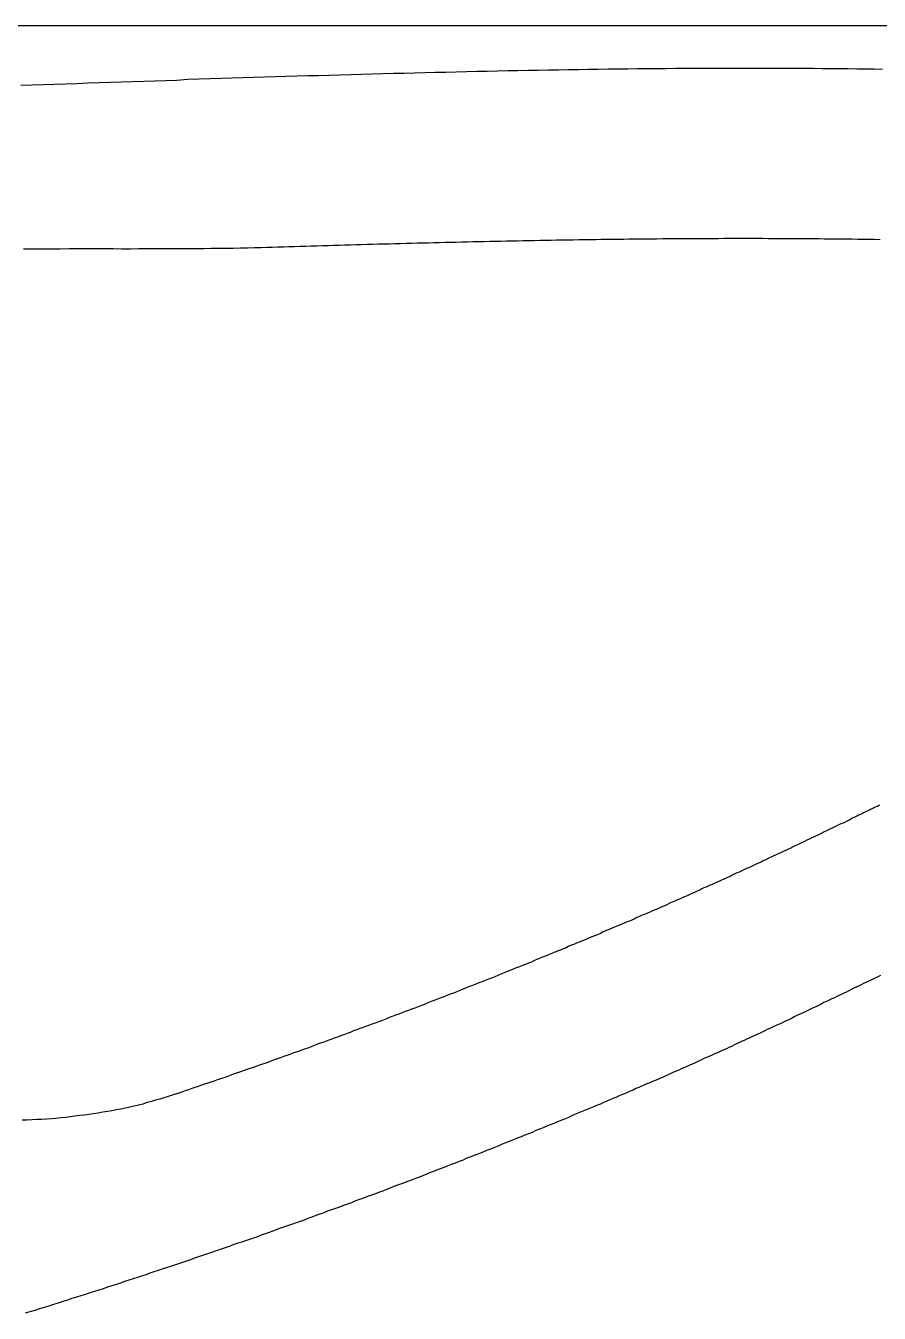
# Model space of a CAD drawing. Header units: millimetres. Extents: x 41 to 1041, y 1148 to 1248.
# Drawn here: x 511.46 to 536.47, y 1210.08 to 1247.8 of the extents above; entities that cross this region are included whole.
import ezdxf

# ---------------------------------------------------------------- set-up
doc = ezdxf.new("R2010")
doc.units = ezdxf.units.MM

msp = doc.modelspace()

# ---------------------------------------------------------------- linework, layer by layer
msp.add_line((1041.281, 1247.802), (41.311, 1247.802))
at = {"color": 3}
for points in [[(511.323, 1246.062, 0), (511.652, 1246.072, 0), (511.981, 1246.082, 0), (512.309, 1246.092, 0), (512.637, 1246.102, 0), (512.964, 1246.112, 0), (513.291, 1246.132, 0), (513.618, 1246.142, 0), (513.944, 1246.152, 0), (514.27, 1246.162, 0), (514.595, 1246.172, 0), (514.92, 1246.182, 0), (515.244, 1246.192, 0), (515.568, 1246.202, 0), (515.892, 1246.212, 0), (516.215, 1246.232, 0), (516.537, 1246.242, 0), (516.859, 1246.252, 0), (517.18, 1246.262, 0), (517.501, 1246.272, 0), (517.821, 1246.282, 0), (518.141, 1246.292, 0), (518.46, 1246.302, 0), (518.778, 1246.312, 0), (519.096, 1246.322, 0), (519.413, 1246.332, 0), (519.729, 1246.342, 0), (520.045, 1246.342, 0), (520.36, 1246.352, 0), (520.674, 1246.362, 0), (520.987, 1246.372, 0), (521.3, 1246.382, 0), (521.612, 1246.392, 0), (521.923, 1246.402, 0), (522.233, 1246.412, 0), (522.543, 1246.412, 0), (522.851, 1246.422, 0), (523.159, 1246.432, 0), (523.466, 1246.442, 0), (523.772, 1246.442, 0), (524.076, 1246.452, 0), (524.38, 1246.462, 0), (524.683, 1246.472, 0), (524.985, 1246.472, 0), (525.286, 1246.482, 0), (525.586, 1246.492, 0), (525.885, 1246.492, 0), (526.183, 1246.502, 0), (526.479, 1246.502, 0), (526.775, 1246.512, 0), (527.069, 1246.512, 0), (527.363, 1246.522, 0), (527.655, 1246.522, 0), (527.946, 1246.532, 0), (528.236, 1246.532, 0), (528.524, 1246.542, 0), (528.811, 1246.542, 0), (529.098, 1246.542, 0), (529.382, 1246.552, 0), (529.666, 1246.552, 0), (529.948, 1246.552, 0), (530.229, 1246.552, 0), (530.508, 1246.562, 0), (530.786, 1246.562, 0), (531.063, 1246.562, 0), (531.339, 1246.562, 0), (531.613, 1246.562, 0), (531.885, 1246.562, 0), (532.157, 1246.562, 0), (532.427, 1246.562, 0), (532.696, 1246.562, 0), (532.963, 1246.562, 0), (533.229, 1246.562, 0), (533.494, 1246.562, 0), (533.757, 1246.562, 0), (534.019, 1246.562, 0), (534.279, 1246.562, 0), (534.539, 1246.562, 0), (534.797, 1246.552, 0), (535.053, 1246.552, 0), (535.308, 1246.552, 0), (535.562, 1246.552, 0), (535.814, 1246.542, 0), (536.065, 1246.542, 0), (536.315, 1246.542, 0), (536.563, 1246.532, 0)], [(536.491, 1241.532, 0), (536.328, 1241.542, 0), (536.165, 1241.542, 0), (536.001, 1241.542, 0), (535.838, 1241.542, 0), (535.675, 1241.552, 0), (535.511, 1241.552, 0), (535.348, 1241.552, 0), (535.185, 1241.552, 0), (535.021, 1241.552, 0), (534.858, 1241.552, 0), (534.695, 1241.562, 0), (534.531, 1241.562, 0), (534.368, 1241.562, 0), (534.205, 1241.562, 0), (534.041, 1241.562, 0), (533.878, 1241.562, 0), (533.715, 1241.562, 0), (533.551, 1241.562, 0), (533.388, 1241.562, 0), (533.225, 1241.562, 0), (533.061, 1241.572, 0), (532.898, 1241.572, 0), (532.734, 1241.572, 0), (532.571, 1241.572, 0), (532.408, 1241.572, 0), (532.244, 1241.572, 0), (532.081, 1241.572, 0), (531.918, 1241.572, 0), (531.754, 1241.562, 0), (531.591, 1241.562, 0), (531.427, 1241.562, 0), (531.264, 1241.562, 0), (531.101, 1241.562, 0), (530.937, 1241.562, 0), (530.774, 1241.562, 0), (530.611, 1241.562, 0), (530.447, 1241.562, 0), (530.284, 1241.562, 0), (530.12, 1241.562, 0), (529.957, 1241.552, 0), (529.794, 1241.552, 0), (529.63, 1241.552, 0), (529.467, 1241.552, 0), (529.304, 1241.552, 0), (529.14, 1241.552, 0), (528.977, 1241.542, 0), (528.813, 1241.542, 0), (528.65, 1241.542, 0), (528.487, 1241.542, 0), (528.323, 1241.542, 0), (528.16, 1241.532, 0), (527.997, 1241.532, 0), (527.833, 1241.532, 0), (527.67, 1241.532, 0), (527.506, 1241.522, 0), (527.343, 1241.522, 0), (527.18, 1241.522, 0), (527.016, 1241.522, 0), (526.853, 1241.512, 0), (526.689, 1241.512, 0), (526.526, 1241.512, 0), (526.363, 1241.502, 0), (526.199, 1241.502, 0), (526.036, 1241.502, 0), (525.873, 1241.492, 0), (525.709, 1241.492, 0), (525.546, 1241.492, 0), (525.382, 1241.482, 0), (525.219, 1241.482, 0), (525.056, 1241.482, 0), (524.892, 1241.472, 0), (524.729, 1241.472, 0), (524.566, 1241.472, 0), (524.402, 1241.462, 0), (524.239, 1241.462, 0), (524.076, 1241.452, 0), (523.912, 1241.452, 0), (523.749, 1241.452, 0), (523.585, 1241.442, 0), (523.422, 1241.442, 0), (523.259, 1241.432, 0), (523.095, 1241.432, 0), (522.932, 1241.432, 0), (522.769, 1241.422, 0), (522.605, 1241.422, 0), (522.442, 1241.412, 0), (522.279, 1241.412, 0), (522.115, 1241.402, 0), (521.952, 1241.402, 0), (521.789, 1241.402, 0), (521.625, 1241.392, 0), (521.462, 1241.392, 0), (521.299, 1241.382, 0), (521.135, 1241.382, 0), (520.972, 1241.372, 0), (520.809, 1241.372, 0), (520.645, 1241.362, 0), (520.482, 1241.362, 0), (520.319, 1241.352, 0), (520.155, 1241.352, 0), (519.992, 1241.342, 0), (519.829, 1241.342, 0), (519.666, 1241.332, 0), (519.502, 1241.332, 0), (519.339, 1241.322, 0), (519.176, 1241.322, 0), (519.012, 1241.312, 0), (518.849, 1241.312, 0), (518.686, 1241.302, 0), (518.523, 1241.302, 0), (518.359, 1241.292, 0)], [(518.359, 1241.292, 0), (518.162, 1241.292, 0), (517.96, 1241.282, 0), (517.755, 1241.282, 0), (517.545, 1241.272, 0), (517.333, 1241.272, 0), (517.117, 1241.272, 0), (516.897, 1241.272, 0), (516.674, 1241.262, 0), (516.448, 1241.262, 0), (516.218, 1241.262, 0), (515.986, 1241.262, 0), (515.751, 1241.262, 0), (515.513, 1241.262, 0), (515.272, 1241.262, 0), (515.028, 1241.262, 0), (514.782, 1241.262, 0), (514.534, 1241.252, 0), (514.283, 1241.252, 0), (514.03, 1241.262, 0), (513.775, 1241.262, 0), (513.517, 1241.262, 0), (513.258, 1241.262, 0), (512.997, 1241.262, 0), (512.734, 1241.262, 0), (512.47, 1241.252, 0), (512.203, 1241.252, 0), (511.936, 1241.252, 0), (511.667, 1241.252, 0), (511.397, 1241.252, 0)], [(536.478, 1224.972, 0), (536.43, 1224.942, 0), (536.381, 1224.922, 0), (536.332, 1224.902, 0), (536.282, 1224.872, 0), (536.232, 1224.852, 0), (536.181, 1224.822, 0), (536.13, 1224.802, 0), (536.078, 1224.772, 0), (536.026, 1224.752, 0), (535.973, 1224.722, 0), (535.919, 1224.692, 0), (535.864, 1224.672, 0), (535.809, 1224.642, 0), (535.753, 1224.612, 0), (535.697, 1224.592, 0), (535.64, 1224.562, 0), (535.582, 1224.532, 0), (535.524, 1224.502, 0), (535.466, 1224.472, 0), (535.406, 1224.442, 0), (535.347, 1224.422, 0), (535.287, 1224.392, 0), (535.226, 1224.362, 0), (535.165, 1224.332, 0), (535.104, 1224.302, 0), (535.042, 1224.272, 0), (534.98, 1224.242, 0), (534.918, 1224.212, 0), (534.855, 1224.182, 0), (534.792, 1224.152, 0), (534.729, 1224.122, 0), (534.666, 1224.092, 0), (534.602, 1224.062, 0), (534.538, 1224.032, 0), (534.474, 1224.002, 0), (534.41, 1223.972, 0), (534.346, 1223.942, 0), (534.281, 1223.902, 0), (534.217, 1223.872, 0), (534.152, 1223.842, 0), (534.088, 1223.812, 0), (534.023, 1223.782, 0), (533.959, 1223.752, 0), (533.894, 1223.722, 0), (533.83, 1223.692, 0), (533.766, 1223.662, 0), (533.702, 1223.632, 0), (533.637, 1223.602, 0), (533.574, 1223.572, 0), (533.51, 1223.542, 0), (533.446, 1223.512, 0), (533.383, 1223.482, 0), (533.32, 1223.452, 0), (533.257, 1223.422, 0), (533.194, 1223.392, 0), (533.132, 1223.362, 0), (533.07, 1223.332, 0), (533.008, 1223.302, 0), (532.947, 1223.282, 0), (532.885, 1223.252, 0), (532.824, 1223.222, 0), (532.763, 1223.192, 0), (532.702, 1223.162, 0), (532.642, 1223.132, 0), (532.581, 1223.112, 0), (532.521, 1223.082, 0), (532.461, 1223.052, 0), (532.401, 1223.022, 0), (532.341, 1222.992, 0), (532.281, 1222.972, 0), (532.222, 1222.942, 0), (532.162, 1222.912, 0), (532.103, 1222.882, 0), (532.043, 1222.862, 0), (531.984, 1222.832, 0), (531.925, 1222.802, 0), (531.866, 1222.782, 0), (531.807, 1222.752, 0), (531.747, 1222.722, 0), (531.688, 1222.702, 0), (531.629, 1222.672, 0), (531.57, 1222.642, 0), (531.511, 1222.622, 0), (531.452, 1222.592, 0), (531.393, 1222.562, 0), (531.333, 1222.542, 0), (531.274, 1222.512, 0), (531.215, 1222.482, 0), (531.155, 1222.462, 0), (531.096, 1222.432, 0), (531.036, 1222.402, 0), (530.976, 1222.382, 0), (530.917, 1222.352, 0), (530.857, 1222.322, 0), (530.796, 1222.292, 0), (530.736, 1222.272, 0), (530.676, 1222.242, 0), (530.615, 1222.212, 0), (530.554, 1222.192, 0), (530.493, 1222.162, 0), (530.432, 1222.132, 0), (530.371, 1222.112, 0), (530.309, 1222.082, 0), (530.248, 1222.052, 0), (530.185, 1222.022, 0), (530.123, 1222.002, 0), (530.061, 1221.972, 0), (529.998, 1221.942, 0), (529.935, 1221.912, 0), (529.871, 1221.892, 0), (529.807, 1221.862, 0), (529.743, 1221.832, 0), (529.679, 1221.802, 0), (529.614, 1221.772, 0), (529.549, 1221.752, 0), (529.483, 1221.722, 0), (529.417, 1221.692, 0), (529.351, 1221.662, 0), (529.284, 1221.632, 0), (529.217, 1221.602, 0), (529.15, 1221.572, 0), (529.082, 1221.552, 0), (529.014, 1221.522, 0), (528.945, 1221.492, 0), (528.875, 1221.462, 0), (528.806, 1221.432, 0), (528.735, 1221.402, 0), (528.665, 1221.372, 0), (528.593, 1221.342, 0), (528.522, 1221.312, 0), (528.449, 1221.282, 0), (528.376, 1221.252, 0), (528.303, 1221.212, 0), (528.229, 1221.182, 0), (528.154, 1221.152, 0), (528.079, 1221.122, 0), (528.003, 1221.092, 0), (527.927, 1221.062, 0), (527.85, 1221.022, 0), (527.772, 1220.992, 0), (527.694, 1220.962, 0), (527.615, 1220.932, 0), (527.536, 1220.892, 0), (527.456, 1220.862, 0), (527.375, 1220.832, 0), (527.294, 1220.792, 0), (527.212, 1220.762, 0), (527.129, 1220.722, 0), (527.046, 1220.692, 0), (526.963, 1220.662, 0), (526.879, 1220.622, 0), (526.794, 1220.592, 0), (526.71, 1220.552, 0), (526.624, 1220.522, 0), (526.538, 1220.482, 0), (526.452, 1220.452, 0), (526.365, 1220.412, 0), (526.278, 1220.372, 0), (526.19, 1220.342, 0), (526.102, 1220.302, 0), (526.014, 1220.272, 0), (525.925, 1220.232, 0), (525.836, 1220.202, 0), (525.746, 1220.162, 0), (525.656, 1220.122, 0), (525.566, 1220.092, 0), (525.476, 1220.052, 0), (525.385, 1220.012, 0), (525.294, 1219.982, 0), (525.203, 1219.942, 0), (525.111, 1219.902, 0), (525.019, 1219.872, 0), (524.927, 1219.832, 0), (524.835, 1219.792, 0), (524.742, 1219.762, 0), (524.649, 1219.722, 0), (524.557, 1219.682, 0), (524.463, 1219.652, 0), (524.37, 1219.612, 0), (524.277, 1219.572, 0), (524.183, 1219.542, 0), (524.09, 1219.502, 0), (523.996, 1219.462, 0), (523.902, 1219.432, 0), (523.808, 1219.392, 0), (523.714, 1219.352, 0), (523.62, 1219.322, 0), (523.526, 1219.282, 0), (523.431, 1219.242, 0), (523.337, 1219.212, 0), (523.243, 1219.172, 0), (523.148, 1219.132, 0), (523.054, 1219.102, 0), (522.959, 1219.062, 0), (522.864, 1219.022, 0), (522.77, 1218.992, 0), (522.675, 1218.952, 0), (522.58, 1218.922, 0), (522.486, 1218.882, 0), (522.391, 1218.842, 0), (522.296, 1218.812, 0), (522.202, 1218.772, 0), (522.107, 1218.742, 0), (522.012, 1218.702, 0), (521.918, 1218.662, 0), (521.823, 1218.632, 0), (521.728, 1218.592, 0), (521.634, 1218.562, 0), (521.539, 1218.522, 0), (521.444, 1218.492, 0), (521.35, 1218.452, 0), (521.256, 1218.422, 0), (521.161, 1218.382, 0), (521.067, 1218.352, 0), (520.973, 1218.312, 0), (520.878, 1218.282, 0), (520.784, 1218.242, 0), (520.69, 1218.212, 0), (520.596, 1218.172, 0), (520.503, 1218.142, 0), (520.409, 1218.102, 0), (520.315, 1218.072, 0), (520.222, 1218.032, 0), (520.128, 1218.002, 0), (520.035, 1217.972, 0), (519.942, 1217.932, 0), (519.849, 1217.902, 0), (519.756, 1217.862, 0), (519.663, 1217.832, 0), (519.571, 1217.802, 0), (519.478, 1217.762, 0), (519.386, 1217.732, 0), (519.293, 1217.702, 0), (519.201, 1217.662, 0), (519.109, 1217.632, 0), (519.017, 1217.602, 0), (518.924, 1217.562, 0), (518.832, 1217.532, 0), (518.74, 1217.502, 0), (518.648, 1217.472, 0), (518.556, 1217.432, 0), (518.464, 1217.402, 0), (518.372, 1217.372, 0), (518.28, 1217.342, 0), (518.188, 1217.302, 0), (518.096, 1217.272, 0), (518.003, 1217.242, 0), (517.911, 1217.212, 0), (517.819, 1217.172, 0), (517.726, 1217.142, 0), (517.634, 1217.112, 0), (517.541, 1217.082, 0), (517.449, 1217.052, 0), (517.356, 1217.012, 0), (517.263, 1216.982, 0), (517.17, 1216.952, 0), (517.077, 1216.922, 0), (516.984, 1216.882, 0), (516.89, 1216.852, 0), (516.797, 1216.822, 0), (516.703, 1216.792, 0), (516.609, 1216.762, 0), (516.515, 1216.722, 0), (516.42, 1216.692, 0), (516.326, 1216.662, 0), (516.231, 1216.632, 0), (516.136, 1216.602, 0), (516.041, 1216.562, 0), (515.945, 1216.532, 0), (515.85, 1216.502, 0), (515.754, 1216.472, 0)], [(536.505, 1219.982, 0), (536.446, 1219.952, 0), (536.386, 1219.922, 0), (536.325, 1219.892, 0), (536.263, 1219.862, 0), (536.201, 1219.832, 0), (536.138, 1219.802, 0), (536.074, 1219.772, 0), (536.009, 1219.742, 0), (535.943, 1219.702, 0), (535.875, 1219.672, 0), (535.807, 1219.642, 0), (535.738, 1219.612, 0), (535.668, 1219.572, 0), (535.597, 1219.542, 0), (535.525, 1219.502, 0), (535.453, 1219.472, 0), (535.379, 1219.432, 0), (535.305, 1219.402, 0), (535.23, 1219.362, 0), (535.155, 1219.322, 0), (535.079, 1219.292, 0), (535.003, 1219.252, 0), (534.925, 1219.212, 0), (534.848, 1219.182, 0), (534.77, 1219.142, 0), (534.692, 1219.102, 0), (534.613, 1219.062, 0), (534.534, 1219.032, 0), (534.455, 1218.992, 0), (534.376, 1218.952, 0), (534.296, 1218.912, 0), (534.216, 1218.872, 0), (534.137, 1218.842, 0), (534.057, 1218.802, 0), (533.977, 1218.762, 0), (533.897, 1218.722, 0), (533.818, 1218.682, 0), (533.738, 1218.652, 0), (533.659, 1218.612, 0), (533.58, 1218.572, 0), (533.501, 1218.532, 0), (533.422, 1218.502, 0), (533.344, 1218.462, 0), (533.266, 1218.422, 0), (533.189, 1218.392, 0), (533.112, 1218.352, 0), (533.035, 1218.322, 0), (532.959, 1218.282, 0), (532.883, 1218.252, 0), (532.807, 1218.212, 0), (532.732, 1218.182, 0), (532.657, 1218.142, 0), (532.582, 1218.112, 0), (532.508, 1218.072, 0), (532.433, 1218.042, 0), (532.359, 1218.002, 0), (532.285, 1217.972, 0), (532.212, 1217.932, 0), (532.138, 1217.902, 0), (532.065, 1217.872, 0), (531.991, 1217.832, 0), (531.918, 1217.802, 0), (531.845, 1217.772, 0), (531.772, 1217.732, 0), (531.699, 1217.702, 0), (531.625, 1217.672, 0), (531.552, 1217.632, 0), (531.479, 1217.602, 0), (531.406, 1217.572, 0), (531.333, 1217.542, 0), (531.259, 1217.502, 0), (531.186, 1217.472, 0), (531.112, 1217.442, 0), (531.039, 1217.402, 0), (530.965, 1217.372, 0), (530.891, 1217.342, 0), (530.816, 1217.302, 0), (530.742, 1217.272, 0), (530.667, 1217.242, 0), (530.592, 1217.202, 0), (530.517, 1217.172, 0), (530.441, 1217.142, 0), (530.365, 1217.102, 0), (530.289, 1217.072, 0), (530.213, 1217.042, 0), (530.136, 1217.002, 0), (530.058, 1216.972, 0), (529.98, 1216.932, 0), (529.902, 1216.902, 0), (529.823, 1216.872, 0), (529.744, 1216.832, 0), (529.664, 1216.802, 0), (529.584, 1216.762, 0), (529.503, 1216.732, 0), (529.422, 1216.692, 0), (529.34, 1216.662, 0), (529.257, 1216.622, 0), (529.174, 1216.592, 0), (529.09, 1216.552, 0), (529.006, 1216.512, 0), (528.92, 1216.482, 0), (528.834, 1216.442, 0), (528.747, 1216.402, 0), (528.66, 1216.372, 0), (528.572, 1216.332, 0), (528.483, 1216.292, 0), (528.393, 1216.252, 0), (528.302, 1216.212, 0), (528.21, 1216.182, 0), (528.118, 1216.142, 0), (528.024, 1216.102, 0), (527.93, 1216.062, 0), (527.835, 1216.022, 0), (527.738, 1215.982, 0), (527.641, 1215.942, 0), (527.543, 1215.902, 0), (527.444, 1215.852, 0), (527.344, 1215.812, 0), (527.243, 1215.772, 0), (527.141, 1215.732, 0), (527.039, 1215.692, 0), (526.935, 1215.642, 0), (526.831, 1215.602, 0), (526.726, 1215.562, 0), (526.621, 1215.512, 0), (526.514, 1215.472, 0), (526.407, 1215.432, 0), (526.3, 1215.382, 0), (526.191, 1215.342, 0), (526.082, 1215.302, 0), (525.973, 1215.252, 0), (525.863, 1215.212, 0), (525.752, 1215.162, 0), (525.641, 1215.122, 0), (525.529, 1215.072, 0), (525.417, 1215.032, 0), (525.305, 1214.982, 0), (525.192, 1214.942, 0), (525.078, 1214.892, 0), (524.964, 1214.852, 0), (524.85, 1214.802, 0), (524.736, 1214.752, 0), (524.621, 1214.712, 0), (524.506, 1214.662, 0), (524.391, 1214.622, 0), (524.275, 1214.572, 0), (524.16, 1214.532, 0), (524.044, 1214.482, 0), (523.928, 1214.442, 0), (523.812, 1214.392, 0), (523.695, 1214.342, 0), (523.579, 1214.302, 0), (523.462, 1214.252, 0), (523.345, 1214.212, 0), (523.229, 1214.162, 0), (523.112, 1214.122, 0), (522.995, 1214.072, 0), (522.878, 1214.032, 0), (522.761, 1213.982, 0), (522.644, 1213.942, 0), (522.527, 1213.892, 0), (522.409, 1213.852, 0), (522.292, 1213.812, 0), (522.175, 1213.762, 0), (522.058, 1213.722, 0), (521.941, 1213.672, 0), (521.824, 1213.632, 0), (521.707, 1213.582, 0), (521.59, 1213.542, 0), (521.473, 1213.502, 0), (521.356, 1213.452, 0), (521.239, 1213.412, 0), (521.122, 1213.372, 0), (521.006, 1213.322, 0), (520.889, 1213.282, 0), (520.773, 1213.242, 0), (520.657, 1213.192, 0), (520.54, 1213.152, 0), (520.425, 1213.112, 0), (520.309, 1213.072, 0), (520.193, 1213.022, 0), (520.078, 1212.982, 0), (519.962, 1212.942, 0), (519.847, 1212.902, 0), (519.732, 1212.862, 0), (519.618, 1212.812, 0), (519.503, 1212.772, 0), (519.389, 1212.732, 0), (519.275, 1212.692, 0), (519.16, 1212.652, 0), (519.046, 1212.612, 0), (518.932, 1212.572, 0), (518.818, 1212.532, 0), (518.705, 1212.492, 0), (518.591, 1212.452, 0), (518.477, 1212.412, 0), (518.363, 1212.372, 0), (518.249, 1212.322, 0), (518.135, 1212.282, 0), (518.021, 1212.242, 0), (517.907, 1212.202, 0), (517.793, 1212.162, 0), (517.679, 1212.132, 0), (517.564, 1212.092, 0), (517.449, 1212.052, 0), (517.335, 1212.012, 0), (517.22, 1211.972, 0), (517.105, 1211.932, 0), (516.989, 1211.892, 0), (516.874, 1211.852, 0), (516.758, 1211.812, 0), (516.642, 1211.772, 0), (516.525, 1211.732, 0), (516.409, 1211.692, 0), (516.292, 1211.652, 0), (516.174, 1211.612, 0), (516.057, 1211.572, 0), (515.939, 1211.532, 0), (515.82, 1211.492, 0), (515.701, 1211.452, 0), (515.582, 1211.412, 0), (515.462, 1211.372, 0), (515.342, 1211.332, 0), (515.221, 1211.292, 0), (515.1, 1211.252, 0), (514.979, 1211.212, 0), (514.856, 1211.172, 0), (514.734, 1211.132, 0), (514.61, 1211.092, 0), (514.487, 1211.052, 0), (514.362, 1211.012, 0), (514.237, 1210.962, 0), (514.112, 1210.922, 0), (513.986, 1210.882, 0), (513.859, 1210.842, 0), (513.731, 1210.802, 0), (513.603, 1210.762, 0), (513.474, 1210.722, 0), (513.345, 1210.682, 0), (513.214, 1210.632, 0), (513.083, 1210.592, 0), (512.951, 1210.552, 0), (512.819, 1210.512, 0), (512.686, 1210.462, 0), (512.551, 1210.422, 0), (512.416, 1210.382, 0), (512.281, 1210.342, 0), (512.144, 1210.292, 0), (512.006, 1210.252, 0), (511.868, 1210.212, 0), (511.729, 1210.162, 0), (511.589, 1210.122, 0), (511.447, 1210.082, 0)], [(515.754, 1216.472, 0), (515.634, 1216.432, 0), (515.514, 1216.392, 0), (515.392, 1216.352, 0), (515.269, 1216.322, 0), (515.146, 1216.282, 0), (515.021, 1216.252, 0), (514.895, 1216.212, 0), (514.768, 1216.182, 0), (514.641, 1216.152, 0), (514.512, 1216.122, 0), (514.382, 1216.092, 0), (514.252, 1216.062, 0), (514.12, 1216.042, 0), (513.988, 1216.012, 0), (513.855, 1215.992, 0), (513.722, 1215.972, 0), (513.587, 1215.942, 0), (513.452, 1215.922, 0), (513.316, 1215.902, 0), (513.18, 1215.882, 0), (513.043, 1215.872, 0), (512.905, 1215.852, 0), (512.767, 1215.832, 0), (512.628, 1215.822, 0), (512.489, 1215.812, 0), (512.349, 1215.792, 0), (512.208, 1215.782, 0), (512.068, 1215.772, 0), (511.927, 1215.762, 0), (511.785, 1215.762, 0), (511.643, 1215.752, 0), (511.501, 1215.742, 0), (511.358, 1215.742, 0)]]:
    msp.add_polyline3d(points, dxfattribs=at)

doc.saveas('drawing.dxf')
